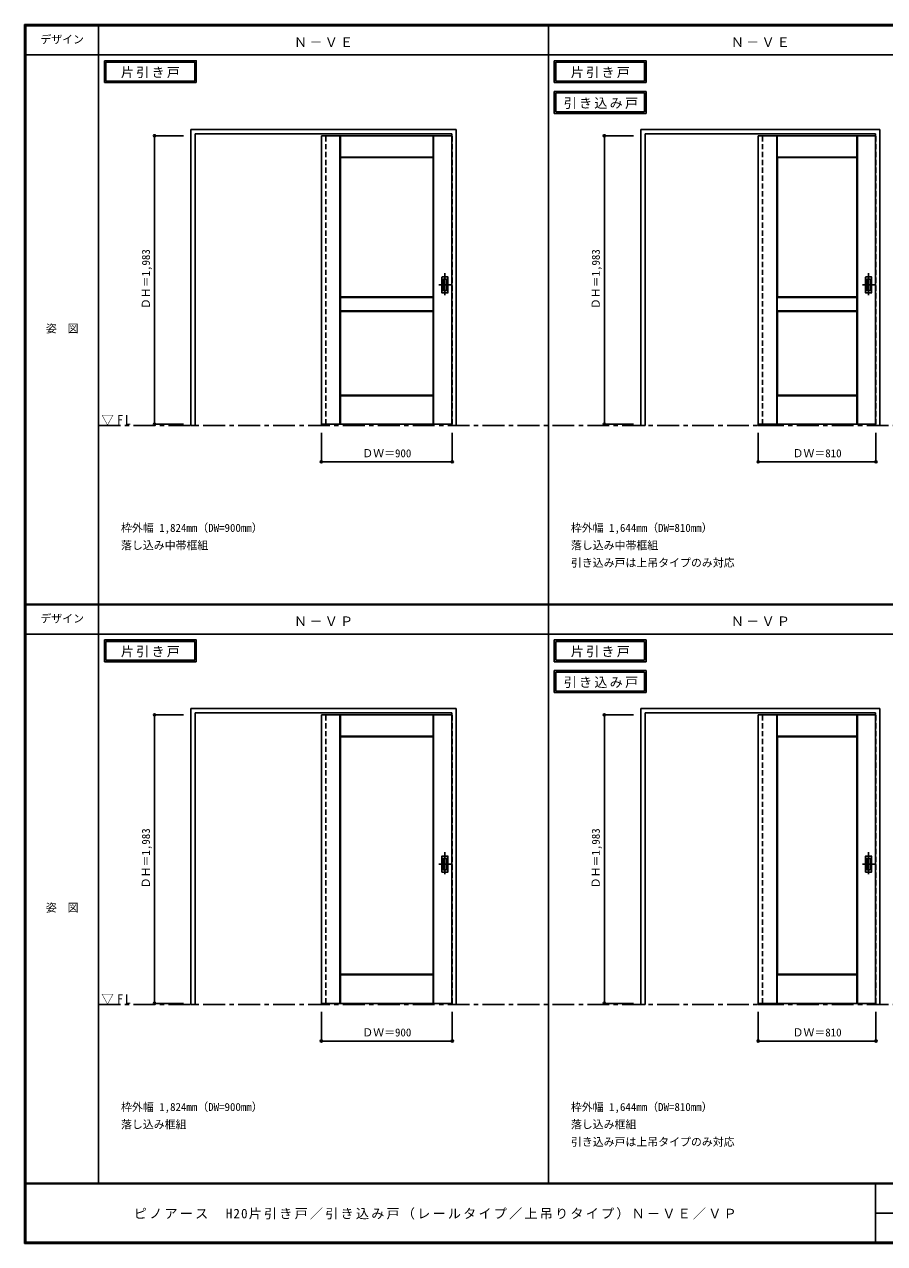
# Model space of a CAD drawing. Units: millimetres, scale not verified. Extents: x -6000 to 5700, y -4307 to 4260.
# Drawn here: x -6000 to -87, y -4205 to 4175 of the extents above; entities that cross this region are included whole.
import ezdxf
from ezdxf.enums import TextEntityAlignment as Align

# ---------------------------------------------------------------- set-up
doc = ezdxf.new("R2010")
doc.units = ezdxf.units.MM
doc.header["$LTSCALE"] = 30
doc.header["$PDMODE"] = 32
doc.header["$PDSIZE"] = 15
doc.linetypes.add('CHAIN1', pattern=[8, 5, -1, 1, -1])
doc.linetypes.add('DASHED1', pattern=[1.8, 1.2, -0.6])
for name, color, linetype in [('0-1_通り芯', 4, 'CHAIN1'), ('0-2_扉', 4, 'DASHED1'), ('0-3_仕上げ', 7, 'Continuous'), ('0-4_枠', 3, 'Continuous'), ('0-6_引手', 3, 'Continuous'), ('0-A_文字', 7, 'Continuous'), ('0-B_寸法', 7, 'Continuous'), ('0-C_ハッチ', 4, 'DASHED1'), ('F-1_枠', 6, 'Continuous'), ('F-A_文字', 7, 'Continuous')]:
    doc.layers.add(name, color=color, linetype=linetype)
doc.styles.add('ＭＳ ゴシック', font='')
doc.styles.get('ＭＳ ゴシック').set_extended_font_data('MS Gothic')

msp = doc.modelspace()

# ---------------------------------------------------------------- linework, layer by layer
at = {"layer": '0-1_通り芯'}
for p, q in [((-3109.75, 2465), (-3109.75, 2303)), ((-197.25, 2465), (-197.25, 2303)), ((-3068.75, 2384), (-3150.75, 2384)), ((-156.25, 2384), (-238.25, 2384)), ((-3109.75, -1515.5), (-3109.75, -1677.5)), ((-197.25, -1515.5), (-197.25, -1677.5)), ((-3068.75, -1596.5), (-3150.75, -1596.5)), ((-156.25, -1596.5), (-238.25, -1596.5))]:
    msp.add_line(p, q, dxfattribs=at)
at = {"layer": '0-1_通り芯', "color": 7}
for p, q in [((-5490, 1418), (5690, 1418)), ((-5490, -2562.5), (5690, -2562.5))]:
    msp.add_line(p, q, dxfattribs=at)
at = {"layer": '0-2_扉'}
for p, q in [((-3958.75, 3409.5), (-3958.75, 3405.5)), ((-3061.75, 3409.5), (-3058.75, 3409.5)), ((-3058.75, 1426.5), (-3058.75, 3409.5)), ((-956.25, 3409.5), (-956.25, 3405.5)), ((-149.25, 3409.5), (-146.25, 3409.5)), ((-3061.75, 1426.5), (-3058.75, 1426.5)), ((-3958.75, -571), (-3958.75, -575)), ((-3061.75, -571), (-3058.75, -571)), ((-3058.75, -2554), (-3058.75, -571)), ((-956.25, -571), (-956.25, -575)), ((-149.25, -571), (-146.25, -571)), ((-3061.75, -2554), (-3058.75, -2554))]:
    msp.add_line(p, q, dxfattribs=at)
at = {"layer": '0-2_扉', "color": 3, "linetype": 'Continuous'}
for p, q in [((-3061.75, 3409.5), (-3958.75, 3409.5)), ((-3958.75, 3409.5), (-3958.75, 1426.5)), ((-956.25, 3409.5), (-956.25, 1426.5)), ((-149.25, 3409.5), (-956.25, 3409.5)), ((-3061.75, 1426.5), (-3958.75, 1426.5)), ((-149.25, 1426.5), (-956.25, 1426.5)), ((-3061.75, -571), (-3958.75, -571)), ((-3958.75, -571), (-3958.75, -2554)), ((-956.25, -571), (-956.25, -2554)), ((-149.25, -571), (-956.25, -571)), ((-3061.75, -2554), (-3958.75, -2554)), ((-149.25, -2554), (-956.25, -2554))]:
    msp.add_line(p, q, dxfattribs=at)
at = {"layer": '0-2_扉'}
for points in [[(-149.25, 1426.5), (-146.25, 1426.5), (-146.25, 3409.5)], [(-149.25, -2554), (-146.25, -2554), (-146.25, -571)]]:
    msp.add_lwpolyline(points, dxfattribs=at)
at = {"layer": '0-3_仕上げ'}
for p, q in [((-3830.75, 1426.5), (-3830.75, 3409.5)), ((-3829.25, 3262), (-3829.25, 3409.5)), ((-3827.75, 3263.5), (-3827.75, 3409.5)), ((-3189.75, 3263.5), (-3189.75, 3409.5)), ((-3188.25, 3262), (-3188.25, 3409.5)), ((-3186.75, 1426.5), (-3186.75, 3409.5)), ((-828.25, 1426.5), (-828.25, 3409.5)), ((-826.75, 3262), (-826.75, 3409.5)), ((-825.25, 3263.5), (-825.25, 3409.5)), ((-277.25, 3263.5), (-277.25, 3409.5)), ((-275.75, 3262), (-275.75, 3409.5)), ((-274.25, 1426.5), (-274.25, 3409.5)), ((-3827.75, 3263.5), (-3829.25, 3262)), ((-3826.75, 3259.5), (-3829.25, 3262)), ((-3189.75, 3263.5), (-3827.75, 3263.5)), ((-3188.25, 3262), (-3190.75, 3259.5)), ((-3189.75, 3263.5), (-3188.25, 3262)), ((-825.25, 3263.5), (-826.75, 3262)), ((-824.25, 3259.5), (-826.75, 3262)), ((-277.25, 3263.5), (-825.25, 3263.5)), ((-3829.25, 2204), (-3829.25, 2299)), ((-3189.75, 2297.5), (-3827.75, 2297.5)), ((-3827.75, 2205.5), (-3827.75, 2297.5)), ((-3190.75, 2301.5), (-3188.25, 2299)), ((-3189.75, 2297.5), (-3188.25, 2299)), ((-3189.75, 2205.5), (-3189.75, 2297.5)), ((-826.75, 2204), (-826.75, 2299)), ((-825.25, 2205.5), (-825.25, 2297.5)), ((-277.25, 2297.5), (-825.25, 2297.5)), ((-278.25, 2301.5), (-275.75, 2299)), ((-277.25, 2297.5), (-275.75, 2299)), ((-277.25, 2205.5), (-277.25, 2297.5)), ((-275.75, 2204), (-275.75, 2299)), ((-3827.75, 2205.5), (-3829.25, 2204)), ((-3826.75, 2201.5), (-3829.25, 2204)), ((-3827.75, 2205.5), (-3189.75, 2205.5)), ((-3188.25, 2204), (-3190.75, 2201.5)), ((-825.25, 2205.5), (-826.75, 2204)), ((-824.25, 2201.5), (-826.75, 2204)), ((-825.25, 2205.5), (-277.25, 2205.5)), ((-3829.25, 1426.5), (-3829.25, 1624)), ((-3827.75, 1426.5), (-3827.75, 1622.5)), ((-3189.75, 1622.5), (-3827.75, 1622.5)), ((-3190.75, 1626.5), (-3188.25, 1624)), ((-3189.75, 1622.5), (-3188.25, 1624)), ((-3189.75, 1426.5), (-3189.75, 1622.5)), ((-3188.25, 1426.5), (-3188.25, 1624)), ((-826.75, 1426.5), (-826.75, 1624)), ((-825.25, 1426.5), (-825.25, 1622.5)), ((-277.25, 1622.5), (-825.25, 1622.5)), ((-278.25, 1626.5), (-275.75, 1624)), ((-277.25, 1622.5), (-275.75, 1624)), ((-277.25, 1426.5), (-277.25, 1622.5)), ((-275.75, 1426.5), (-275.75, 1624)), ((-3830.75, -2554), (-3830.75, -571)), ((-3829.25, -718.5), (-3829.25, -571)), ((-3827.75, -717), (-3827.75, -571)), ((-3189.75, -717), (-3189.75, -571)), ((-3188.25, -718.5), (-3188.25, -571)), ((-3186.75, -2554), (-3186.75, -571)), ((-828.25, -2554), (-828.25, -571)), ((-826.75, -718.5), (-826.75, -571)), ((-825.25, -717), (-825.25, -571)), ((-277.25, -717), (-277.25, -571)), ((-275.75, -718.5), (-275.75, -571)), ((-274.25, -2554), (-274.25, -571)), ((-3827.75, -717), (-3829.25, -718.5)), ((-3826.75, -721), (-3829.25, -718.5)), ((-3189.75, -717), (-3827.75, -717)), ((-3188.25, -718.5), (-3190.75, -721)), ((-3189.75, -717), (-3188.25, -718.5)), ((-825.25, -717), (-826.75, -718.5)), ((-824.25, -721), (-826.75, -718.5)), ((-277.25, -717), (-825.25, -717)), ((-275.75, -718.5), (-278.25, -721)), ((-277.25, -717), (-275.75, -718.5)), ((-3829.25, -2356.5), (-3826.75, -2354)), ((-3829.25, -2554), (-3829.25, -2356.5)), ((-3827.75, -2554), (-3827.75, -2358)), ((-3190.75, -2354), (-3188.25, -2356.5)), ((-3189.75, -2358), (-3188.25, -2356.5)), ((-3189.75, -2554), (-3189.75, -2358)), ((-3188.25, -2554), (-3188.25, -2356.5)), ((-826.75, -2554), (-826.75, -2356.5)), ((-825.25, -2554), (-825.25, -2358)), ((-278.25, -2354), (-275.75, -2356.5)), ((-277.25, -2358), (-275.75, -2356.5)), ((-275.75, -2554), (-275.75, -2356.5))]:
    msp.add_line(p, q, dxfattribs=at)
at = {"layer": '0-3_仕上げ', "color": 3}
for p, q in [((-3190.75, 3259.5), (-3826.75, 3259.5)), ((-3826.75, 2301.5), (-3826.75, 3259.5)), ((-3190.75, 2301.5), (-3190.75, 3259.5)), ((-824.25, 2301.5), (-824.25, 3259.5)), ((-278.25, 3259.5), (-824.25, 3259.5)), ((-278.25, 2301.5), (-278.25, 3259.5)), ((-3190.75, 2301.5), (-3826.75, 2301.5)), ((-278.25, 2301.5), (-824.25, 2301.5)), ((-3826.75, 1626.5), (-3826.75, 2201.5)), ((-3826.75, 2201.5), (-3190.75, 2201.5)), ((-3190.75, 1626.5), (-3190.75, 2201.5)), ((-824.25, 2201.5), (-824.25, 1626.5)), ((-3190.75, 1626.5), (-3826.75, 1626.5)), ((-278.25, 1626.5), (-824.25, 1626.5)), ((-3826.75, -2354), (-3826.75, -721)), ((-3190.75, -721), (-3826.75, -721)), ((-3190.75, -2354), (-3190.75, -721)), ((-824.25, -2354), (-824.25, -721)), ((-278.25, -721), (-824.25, -721)), ((-278.25, -2354), (-278.25, -721)), ((-3190.75, -2354), (-3826.75, -2354)), ((-278.25, -2354), (-824.25, -2354))]:
    msp.add_line(p, q, dxfattribs=at)
at = {"layer": '0-3_仕上げ'}
for points in [[(-277.25, 3263.5), (-275.75, 3262), (-278.25, 3259.5)], [(-3827.75, 2297.5), (-3829.25, 2299), (-3826.75, 2301.5)], [(-3189.75, 2205.5), (-3188.25, 2204), (-3188.25, 2299)], [(-825.25, 2297.5), (-826.75, 2299), (-824.25, 2301.5)], [(-277.25, 2205.5), (-275.75, 2204), (-278.25, 2201.5)], [(-3827.75, 1622.5), (-3829.25, 1624), (-3826.75, 1626.5)], [(-825.25, 1622.5), (-826.75, 1624), (-824.25, 1626.5)], [(-3189.75, -2358), (-3827.75, -2358), (-3829.25, -2356.5)], [(-277.25, -2554), (-277.25, -2358), (-825.25, -2358), (-826.75, -2356.5), (-824.25, -2354)]]:
    msp.add_lwpolyline(points, dxfattribs=at)
at = {"layer": '0-3_仕上げ', "color": 3}
msp.add_lwpolyline([(-824.25, 2201.5), (-278.25, 2201.5), (-278.25, 1626.5)], dxfattribs=at)
at = {"layer": '0-4_枠'}
for p, q in [((-4855.75, 1418), (-4855.75, 3453)), ((-4855.75, 3453), (-3031.75, 3453)), ((-3031.75, 1418), (-3031.75, 3453)), ((-1763.25, 1418), (-1763.25, 3453)), ((-1763.25, 3453), (-119.25, 3453)), ((-119.25, 1418), (-119.25, 3453)), ((-4825.75, 3423), (-3061.75, 3423)), ((-4825.75, 1418), (-4825.75, 3423)), ((-3061.75, 1418), (-3061.75, 3423)), ((-1733.25, 3423), (-149.25, 3423)), ((-1733.25, 1418), (-1733.25, 3423)), ((-149.25, 1418), (-149.25, 3423)), ((-3958.75, 1426.5), (-3958.75, 1418)), ((-3928.75, 1426.5), (-3928.75, 1418)), ((-956.25, 1426.5), (-956.25, 1418)), ((-926.25, 1426.5), (-926.25, 1418)), ((-4855.75, 1418), (-4825.75, 1418)), ((-3958.75, 1418), (-3928.75, 1418)), ((-3061.75, 1418), (-3031.75, 1418)), ((-1763.25, 1418), (-1733.25, 1418)), ((-956.25, 1418), (-926.25, 1418)), ((-149.25, 1418), (-119.25, 1418)), ((-4855.75, -2562.5), (-4855.75, -527.5)), ((-4855.75, -527.5), (-3031.75, -527.5)), ((-4825.75, -557.5), (-3061.75, -557.5)), ((-4825.75, -2562.5), (-4825.75, -557.5)), ((-3061.75, -2562.5), (-3061.75, -557.5)), ((-3031.75, -2562.5), (-3031.75, -527.5)), ((-1763.25, -2562.5), (-1763.25, -527.5)), ((-1763.25, -527.5), (-119.25, -527.5)), ((-1733.25, -557.5), (-149.25, -557.5)), ((-1733.25, -2562.5), (-1733.25, -557.5)), ((-149.25, -2562.5), (-149.25, -557.5)), ((-119.25, -2562.5), (-119.25, -527.5)), ((-4855.75, -2562.5), (-4825.75, -2562.5)), ((-3958.75, -2554), (-3958.75, -2562.5)), ((-3958.75, -2562.5), (-3928.75, -2562.5)), ((-3928.75, -2554), (-3928.75, -2562.5)), ((-3061.75, -2562.5), (-3031.75, -2562.5)), ((-1763.25, -2562.5), (-1733.25, -2562.5)), ((-956.25, -2554), (-956.25, -2562.5)), ((-956.25, -2562.5), (-926.25, -2562.5)), ((-926.25, -2554), (-926.25, -2562.5)), ((-149.25, -2562.5), (-119.25, -2562.5))]:
    msp.add_line(p, q, dxfattribs=at)
at = {"layer": '0-4_枠', "color": 4, "linetype": 'DASHED1'}
for p, q in [((-3958.75, 1426.5), (-3958.75, 3423)), ((-3928.75, 1426.5), (-3928.75, 3423)), ((-956.25, 1426.5), (-956.25, 3423)), ((-926.25, 1426.5), (-926.25, 3423)), ((-3958.75, -2554), (-3958.75, -557.5)), ((-3928.75, -2554), (-3928.75, -557.5)), ((-956.25, -2554), (-956.25, -557.5)), ((-926.25, -2554), (-926.25, -557.5))]:
    msp.add_line(p, q, dxfattribs=at)
at = {"layer": '0-6_引手'}
for p, q in [((-3130.75, 2437.5), (-3130.75, 2330.5)), ((-3129.25, 2439), (-3090.25, 2439)), ((-3088.75, 2330.5), (-3088.75, 2437.5)), ((-218.25, 2437.5), (-218.25, 2330.5)), ((-216.75, 2439), (-177.75, 2439)), ((-176.25, 2330.5), (-176.25, 2437.5)), ((-3129.25, 2329), (-3090.25, 2329)), ((-216.75, 2329), (-177.75, 2329)), ((-3130.75, -1543), (-3130.75, -1650)), ((-3129.25, -1541.5), (-3090.25, -1541.5)), ((-3088.75, -1650), (-3088.75, -1543)), ((-218.25, -1543), (-218.25, -1650)), ((-216.75, -1541.5), (-177.75, -1541.5)), ((-176.25, -1650), (-176.25, -1543)), ((-3129.25, -1651.5), (-3090.25, -1651.5)), ((-216.75, -1651.5), (-177.75, -1651.5))]:
    msp.add_line(p, q, dxfattribs=at)
at = {"layer": '0-6_引手', "color": 7}
for p, q in [((-3122.25, 2421.5), (-3122.25, 2346.5)), ((-3120.75, 2423), (-3098.75, 2423)), ((-3097.25, 2346.5), (-3097.25, 2421.5)), ((-209.75, 2421.5), (-209.75, 2346.5)), ((-208.25, 2423), (-186.25, 2423)), ((-184.75, 2346.5), (-184.75, 2421.5)), ((-3120.75, 2345), (-3098.75, 2345)), ((-208.25, 2345), (-186.25, 2345)), ((-3122.25, -1559), (-3122.25, -1634)), ((-3120.75, -1557.5), (-3098.75, -1557.5)), ((-3097.25, -1634), (-3097.25, -1559)), ((-209.75, -1559), (-209.75, -1634)), ((-208.25, -1557.5), (-186.25, -1557.5)), ((-184.75, -1634), (-184.75, -1559)), ((-3120.75, -1635.5), (-3098.75, -1635.5)), ((-208.25, -1635.5), (-186.25, -1635.5))]:
    msp.add_line(p, q, dxfattribs=at)
at = {"layer": '0-6_引手'}
for centre, start, end in [((-3129.25, 2437.5), 90, 180), ((-3090.25, 2437.5), 0, 90), ((-216.75, 2437.5), 90, 180), ((-177.75, 2437.5), 0, 90), ((-3129.25, 2330.5), 180, 270), ((-3090.25, 2330.5), 270, 0), ((-216.75, 2330.5), 180, 270), ((-177.75, 2330.5), 270, 0), ((-3129.25, -1543), 90, 180), ((-3090.25, -1543), 0, 90), ((-216.75, -1543), 90, 180), ((-177.75, -1543), 0, 90), ((-3129.25, -1650), 180, 270), ((-3090.25, -1650), 270, 0), ((-216.75, -1650), 180, 270), ((-177.75, -1650), 270, 0)]:
    msp.add_arc(centre, 1.5, start, end, dxfattribs=at)
at = {"layer": '0-6_引手', "color": 7}
for centre, start, end in [((-3120.75, 2421.5), 90, 180), ((-3120.75, 2346.5), 180, 270), ((-3098.75, 2421.5), 0, 90), ((-3098.75, 2346.5), 270, 0), ((-208.25, 2421.5), 90, 180), ((-208.25, 2346.5), 180, 270), ((-186.25, 2421.5), 0, 90), ((-186.25, 2346.5), 270, 0), ((-3120.75, -1559), 90, 180), ((-3098.75, -1559), 0, 90), ((-208.25, -1559), 90, 180), ((-186.25, -1559), 0, 90), ((-3120.75, -1634), 180, 270), ((-3098.75, -1634), 270, 0), ((-208.25, -1634), 180, 270), ((-186.25, -1634), 270, 0)]:
    msp.add_arc(centre, 1.5, start, end, dxfattribs=at)
at = {"layer": '0-A_文字'}
for p, q in [((-5450, 3925), (-5450, 3775)), ((-5440, 3915), (-5440, 3785)), ((-5440, 3915), (-4828.97, 3915)), ((-4828.97, 3915), (-4828.97, 3785)), ((-2357.5, 3925), (-2357.5, 3775)), ((-2347.5, 3915), (-2347.5, 3785)), ((-2347.5, 3915), (-1736.47, 3915)), ((-1736.47, 3915), (-1736.47, 3785)), ((-5450, 3775), (-4818.97, 3775)), ((-5440, 3785), (-4828.97, 3785)), ((-2357.5, 3775), (-1726.47, 3775)), ((-2347.5, 3785), (-1736.47, 3785)), ((-2357.5, 3713.53), (-2357.5, 3563.53)), ((-2347.5, 3703.53), (-2347.5, 3573.53)), ((-2347.5, 3703.53), (-1736.47, 3703.53)), ((-1736.47, 3703.53), (-1736.47, 3573.53)), ((-2357.5, 3563.53), (-1726.47, 3563.53)), ((-2347.5, 3573.53), (-1736.47, 3573.53)), ((-5450, -55.5), (-5450, -205.5)), ((-5440, -65.5), (-5440, -195.5)), ((-5440, -65.5), (-4828.97, -65.5)), ((-4828.97, -65.5), (-4828.97, -195.5)), ((-2357.5, -55.5), (-2357.5, -205.5)), ((-2347.5, -65.5), (-2347.5, -195.5)), ((-2347.5, -65.5), (-1736.47, -65.5)), ((-1736.47, -65.5), (-1736.47, -195.5)), ((-5450, -205.5), (-4818.97, -205.5)), ((-5440, -195.5), (-4828.97, -195.5)), ((-2357.5, -205.5), (-1726.47, -205.5)), ((-2347.5, -195.5), (-1736.47, -195.5)), ((-2357.5, -266.97), (-2357.5, -416.97)), ((-2347.5, -276.97), (-2347.5, -406.97)), ((-2347.5, -276.97), (-1736.47, -276.97)), ((-1736.47, -276.97), (-1736.47, -406.97)), ((-2357.5, -416.97), (-1726.47, -416.97)), ((-2347.5, -406.97), (-1736.47, -406.97))]:
    msp.add_line(p, q, dxfattribs=at)
for points in [[(-5450, 3925), (-4818.97, 3925), (-4818.97, 3775)], [(-2357.5, 3925), (-1726.47, 3925), (-1726.47, 3775)], [(-2357.5, 3713.53), (-1726.47, 3713.53), (-1726.47, 3563.53)], [(-5450, -55.5), (-4818.97, -55.5), (-4818.97, -205.5)], [(-2357.5, -55.5), (-1726.47, -55.5), (-1726.47, -205.5)], [(-2357.5, -266.97), (-1726.47, -266.97), (-1726.47, -416.97)]]:
    msp.add_lwpolyline(points, dxfattribs=at)
at = {"layer": '0-B_寸法', "color": 4}
for p, q in [((-5105.75, 3409.5), (-5105.75, 1426.5)), ((-5105.75, 3409.5), (-4905.75, 3409.5)), ((-2013.25, 3409.5), (-2013.25, 1426.5)), ((-2013.25, 3409.5), (-1813.25, 3409.5)), ((-5105.75, 1426.5), (-4905.75, 1426.5)), ((-2013.25, 1426.5), (-1813.25, 1426.5)), ((-3958.75, 1168), (-3958.75, 1368)), ((-3058.75, 1168), (-3058.75, 1368)), ((-956.25, 1168), (-956.25, 1368)), ((-146.25, 1168), (-146.25, 1368)), ((-3058.75, 1168), (-3958.75, 1168)), ((-146.25, 1168), (-956.25, 1168)), ((-5105.75, -571), (-5105.75, -2554)), ((-5105.75, -571), (-4905.75, -571)), ((-2013.25, -571), (-2013.25, -2554)), ((-2013.25, -571), (-1813.25, -571)), ((-5105.75, -2554), (-4905.75, -2554)), ((-2013.25, -2554), (-1813.25, -2554)), ((-3958.75, -2812.5), (-3958.75, -2612.5)), ((-3058.75, -2812.5), (-3058.75, -2612.5)), ((-956.25, -2812.5), (-956.25, -2612.5)), ((-146.25, -2812.5), (-146.25, -2612.5)), ((-3058.75, -2812.5), (-3958.75, -2812.5)), ((-146.25, -2812.5), (-956.25, -2812.5))]:
    msp.add_line(p, q, dxfattribs=at)
at = {"layer": '0-B_寸法'}
for p in [(-5105.75, 3409.5), (-2013.25, 3409.5), (-5105.75, 1426.5), (-2013.25, 1426.5), (-3958.75, 1168), (-3058.75, 1168), (-956.25, 1168), (-146.25, 1168), (-5105.75, -571), (-2013.25, -571), (-5105.75, -2554), (-2013.25, -2554), (-3958.75, -2812.5), (-3058.75, -2812.5), (-956.25, -2812.5), (-146.25, -2812.5)]:
    msp.add_point(p, dxfattribs=at)
at = {"layer": '0-C_ハッチ'}
msp.add_line((-3826.75, 3258.28), (-3825.53, 3259.5), dxfattribs=at)
at = {"layer": 'F-1_枠'}
for p, q in [((-6000, 4175), (5700, 4175)), ((-6000, 4175), (-6000, -4205)), ((-6000, 4170), (5700, 4170)), ((-6000, 4165), (5700, 4165)), ((-5995, 4175), (-5995, -4205)), ((-5990, 4175), (-5990, -4205)), ((-5490, 4175), (-5490, -3790)), ((-2397.5, -3790), (-2397.5, 4175)), ((-6000, 3965), (5700, 3965)), ((-6000, 190.5), (5700, 190.5)), ((-6000, 187.5), (5700, 187.5)), ((-6000, 184.5), (5700, 184.5)), ((-6000, -15.5), (5700, -15.5)), ((5700, -3790), (-6000, -3790)), ((5700, -3795), (-6000, -3795)), ((-150, -3795), (-150, -4195)), ((-150, -3995), (5690, -3995.01)), ((5700, -4195), (-6000, -4195)), ((5700, -4200), (-6000, -4200)), ((5700, -4205), (-6000, -4205))]:
    msp.add_line(p, q, dxfattribs=at)

# ---------------------------------------------------------------- texts
at = {"layer": '0-A_文字', "style": 'ＭＳ ゴシック'}
for s, p in [('枠外幅 1,824mm（DW=900mm）', (-5335.75, 670.5)), ('枠外幅 1,644mm（DW=810mm）', (-2243.25, 670.5)), ('落し込み中帯框組', (-5335.75, 550.5)), ('落し込み中帯框組', (-2243.25, 550.5)), ('引き込み戸は上吊タイプのみ対応', (-2243.25, 430.5)), ('枠外幅 1,824mm（DW=900mm）', (-5335.75, -3310)), ('枠外幅 1,644mm（DW=810mm）', (-2243.25, -3310)), ('落し込み框組', (-5335.75, -3430)), ('落し込み框組', (-2243.25, -3430)), ('引き込み戸は上吊タイプのみ対応', (-2243.25, -3550))]:
    msp.add_text(s, height=54.99, dxfattribs=at).set_placement(p, align=Align.BOTTOM_LEFT)
at = {"layer": '0-A_文字', "char_height": 65.98, "attachment_point": 7, "style": 'ＭＳ ゴシック'}
for s, insert in [('\\T1.17;Ｎ－ＶＥ', (-4146.25, 4020)), ('\\T1.17;Ｎ－ＶＥ', (-1143.75, 4020)), ('\\T1.17;片引き戸', (-5336.98, 3805)), ('\\T1.17;片引き戸', (-2244.48, 3805)), ('\\T1.17;引き込み戸', (-2292.84, 3593.53)), ('\\T1.26;\\W0.95;▽FL', (-5471.25, 1418)), ('\\T1.17;Ｎ－ＶＰ', (-4146.25, 39.5)), ('\\T1.17;Ｎ－ＶＰ', (-1143.75, 39.5)), ('\\T1.17;片引き戸', (-5336.98, -175.5)), ('\\T1.17;片引き戸', (-2244.48, -175.5)), ('\\T1.17;引き込み戸', (-2292.84, -386.97)), ('\\T1.26;\\W0.95;▽FL', (-5471.25, -2562.5))]:
    msp.add_mtext(s, dxfattribs=dict(at, insert=insert))
at = {"layer": '0-B_寸法', "style": 'ＭＳ ゴシック'}
for p in [(-5120.75, 2217.75), (-2028.25, 2217.75), (-5120.75, -1762.75), (-2028.25, -1762.75)]:
    msp.add_text('ＤＨ＝1,983', height=54.99, rotation=90, dxfattribs=at).set_placement(p, align=Align.BOTTOM_LEFT)
for s, p in [('ＤＷ＝900', (-3677.5, 1183)), ('ＤＷ＝810', (-720, 1183)), ('ＤＷ＝900', (-3677.5, -2797.5)), ('ＤＷ＝810', (-720, -2797.5))]:
    msp.add_text(s, height=54.99, dxfattribs=at).set_placement(p, align=Align.BOTTOM_LEFT)
at = {"layer": 'F-A_文字', "style": 'ＭＳ ゴシック'}
for s, p in [('デザイン', (-5890, 4027.5)), ('姿\u3000図', (-5852.5, 2040.25)), ('デザイン', (-5890, 47)), ('姿\u3000図', (-5852.5, -1940.25))]:
    msp.add_text(s, height=54.99, dxfattribs=at).set_placement(p, align=Align.BOTTOM_LEFT)
at = {"layer": 'F-A_文字', "insert": (-5247.55, -4040), "char_height": 65.98, "attachment_point": 7, "style": 'ＭＳ ゴシック'}
msp.add_mtext('\\T1.17;ピノアース\u3000H20片引き戸／引き込み戸（レールタイプ／上吊りタイプ）Ｎ－ＶＥ／ＶＰ', dxfattribs=at)

doc.saveas('drawing.dxf')
